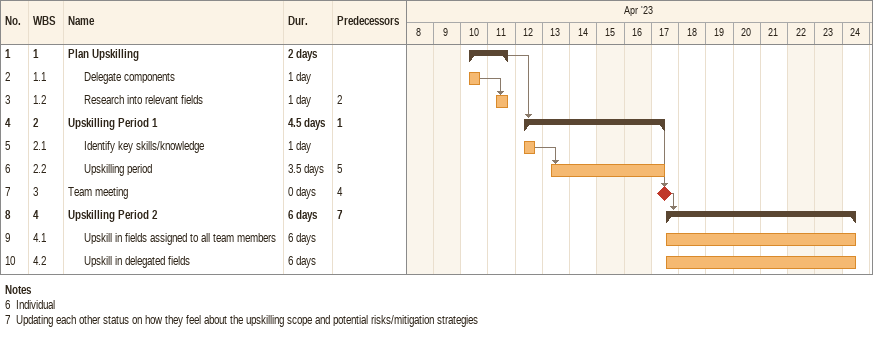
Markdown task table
| ID | WBS | Task | Duration | Start | Finish | Predecessors |
|---|---|---|---|---|---|---|
| 1 | 1 | **Plan Upskilling** | 2d | 2023-04-10 | 2023-04-11 |  |
| 2 | 1.1 | Delegate components | 1d | 2023-04-10 | 2023-04-10 |  |
| 3 | 1.2 | Research into relevant fields | 1d | 2023-04-11 | 2023-04-11 | 2 |
| 4 | 2 | **Upskilling Period 1** | 4.5d | 2023-04-12 | 2023-04-17 | 1 |
| 5 | 2.1 | Identify key skills/knowledge | 1d | 2023-04-12 | 2023-04-12 |  |
| 6 | 2.2 | Upskilling period | 3.5d | 2023-04-13 | 2023-04-17 | 5 |
| 7 | 3 | Team meeting | 0d | 2023-04-17 | 2023-04-17 | 4 |
| 8 | 4 | **Upskilling Period 2** | 6d | 2023-04-17 | 2023-04-24 | 7 |
| 9 | 4.1 | Upskill in fields assigned to all team members | 6d | 2023-04-17 | 2023-04-24 |  |
| 10 | 4.2 | Upskill in delegated fields | 6d | 2023-04-17 | 2023-04-24 |  |

Notes
- 6: Individual
- 7: Updating each other status on how they feel about the upskilling scope and potential risks/mitigation strategies
